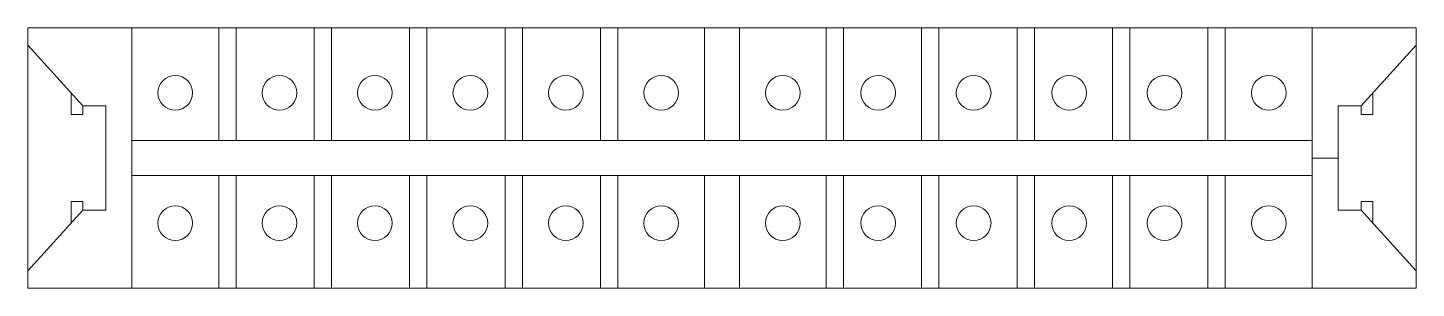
# Model space of a CAD drawing. Header units: millimetres. Extents: x 0 to 160, y 0 to 30.
import ezdxf

# ---------------------------------------------------------------- set-up
doc = ezdxf.new("R2010")
doc.units = ezdxf.units.MM
doc.layers.add('hw_VTP', color=7, linetype='Continuous', lineweight=13)

# ---------------------------------------------------------------- blocks, each defined once
blk = doc.blocks.new('TB-12P-20A')
at = {"layer": 'hw_VTP'}
for p, q in [((7, 15), (73, 15)), ((7, 15), (7, -15)), ((7, 15), (7, 2)), ((17, 15), (17, 2)), ((19, 15), (19, 2)), ((28, 15), (28, 2)), ((30, 15), (30, 2)), ((39, 15), (39, 2)), ((41, 15), (41, 2)), ((50, 15), (50, 2)), ((52, 15), (52, 2)), ((61, 15), (61, 2)), ((61, 15), (61, 2)), ((63, 15), (63, 2)), ((73, 2), (73, 15)), ((77, 2), (77, 15)), ((87, 15), (87, 2)), ((89, 15), (89, 2)), ((89, 15), (89, 2)), ((98, 15), (98, 2)), ((100, 15), (100, 2)), ((109, 15), (109, 2)), ((111, 15), (111, 2)), ((120, 15), (120, 2)), ((122, 15), (122, 2)), ((131, 15), (131, 2)), ((133, 15), (133, 2)), ((143, 15), (143, -15)), ((-5, 13), (1.33, 6)), ((155, 13), (148.67, 6)), ((0, 7.47), (0, 5)), ((150, 7.47), (150, 5)), ((0, 6), (0, 5)), ((0, 5), (1.33, 5)), ((1.33, 6), (4, 6)), ((1.33, 5), (1.33, 6)), ((4, 6), (4, -6)), ((146, 6), (146, -6)), ((148.67, 6), (146, 6)), ((148.67, 5), (148.67, 6)), ((150, 5), (148.67, 5)), ((150, 6), (150, 5)), ((7, 2), (73, 2)), ((143, 2), (73, 2)), ((143, 0), (146, 0)), ((7, -2), (73, -2)), ((17, -15), (17, -2)), ((19, -15), (19, -2)), ((28, -15), (28, -2)), ((30, -15), (30, -2)), ((39, -15), (39, -2)), ((41, -15), (41, -2)), ((50, -15), (50, -2)), ((52, -15), (52, -2)), ((61, -15), (61, -2)), ((61, -15), (61, -2)), ((63, -15), (63, -2)), ((143, -2), (73, -2)), ((73, -2), (73, -15)), ((77, -2), (77, -15)), ((87, -15), (87, -2)), ((89, -15), (89, -2)), ((89, -15), (89, -2)), ((98, -15), (98, -2)), ((100, -15), (100, -2)), ((109, -15), (109, -2)), ((111, -15), (111, -2)), ((120, -15), (120, -2)), ((122, -15), (122, -2)), ((131, -15), (131, -2)), ((133, -15), (133, -2)), ((-5, -13), (1.33, -6)), ((0, -5), (1.33, -5)), ((0, -7.47), (0, -5)), ((1.33, -5), (1.33, -6)), ((1.33, -6), (4, -6)), ((148.67, -6), (146, -6)), ((148.67, -5), (148.67, -6)), ((150, -5), (148.67, -5)), ((155, -13), (148.67, -6)), ((150, -7.47), (150, -5))]:
    blk.add_line(p, q, dxfattribs=at)
blk.add_lwpolyline([(-5, -15), (155, -15), (155, 15), (-5, 15)], close=True, dxfattribs=at)
at = {"layer": 'hw_VTP', "color": 1}
for centre in [(12, 7.5), (24, 7.5), (35, 7.5), (46, 7.5), (57, 7.5), (68, 7.5), (82, 7.5), (93, 7.5), (104, 7.5), (115, 7.5), (126, 7.5), (138, 7.5), (12, -7.5), (24, -7.5), (35, -7.5), (46, -7.5), (57, -7.5), (68, -7.5), (82, -7.5), (93, -7.5), (104, -7.5), (115, -7.5), (126, -7.5), (138, -7.5)]:
    blk.add_circle(centre, 2, dxfattribs=at)

msp = doc.modelspace()

# ---------------------------------------------------------------- block references
msp.add_blockref('TB-12P-20A', (5, 15))

doc.saveas('drawing.dxf')
